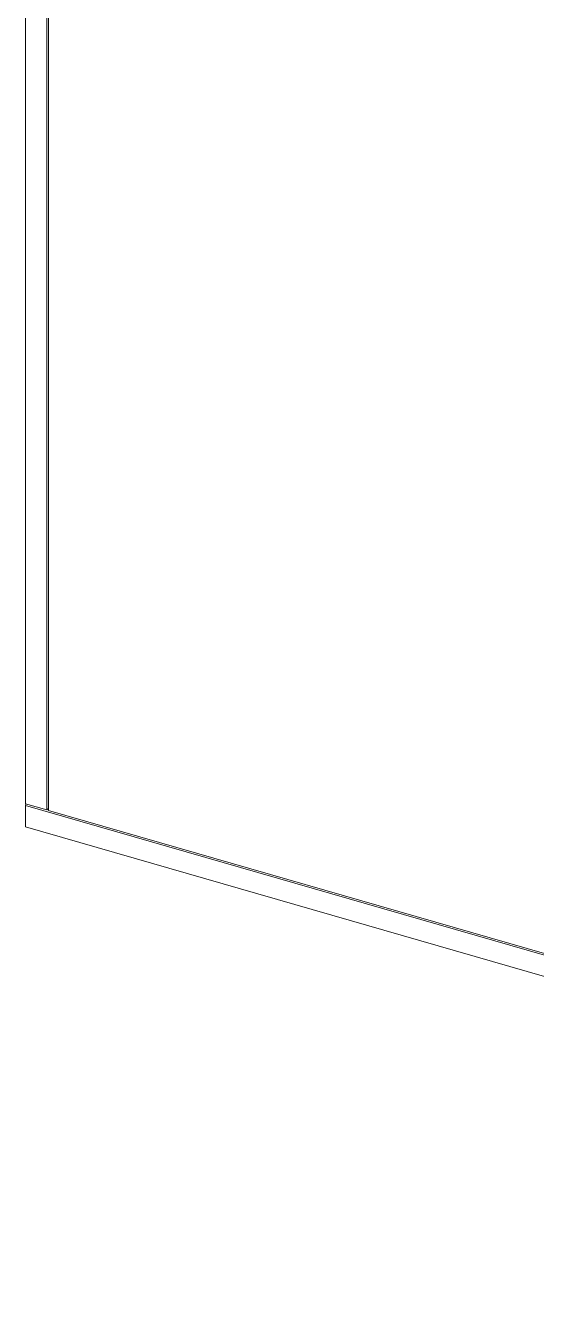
# Model space of a CAD drawing. Header units: millimetres. Extents: x 0 to 4009, y 0 to 2835.
# Drawn here: x 2597.5 to 2732, y 1769.6 to 2106 of the extents above; entities that cross this region are included whole.
import ezdxf

# ---------------------------------------------------------------- set-up
doc = ezdxf.new("R2010")
doc.units = ezdxf.units.MM
doc.layers.get('0').update_dxf_attribs({"lineweight": 13})

msp = doc.modelspace()

# ---------------------------------------------------------------- linework, layer by layer
for p, q in [((2597.47, 1901.14), (2597.47, 2373.99)), ((2603.1, 1899.52), (2603.1, 2372.37)), ((2603.53, 1899.39), (2603.53, 2372.24)), ((2603.1, 1899.52), (2597.47, 1901.14)), ((2597.47, 1900.71), (2597.58, 1901.12)), ((2597.47, 1895.08), (2597.47, 1900.71)), ((2597.47, 1900.71), (3032.21, 1775.21)), ((2603.53, 1899.89), (2603.1, 1899.52)), ((2603.53, 1899.39), (3026.15, 1777.39)), ((3032.21, 1769.58), (2597.47, 1895.08))]:
    msp.add_line(p, q)

doc.saveas('drawing.dxf')
